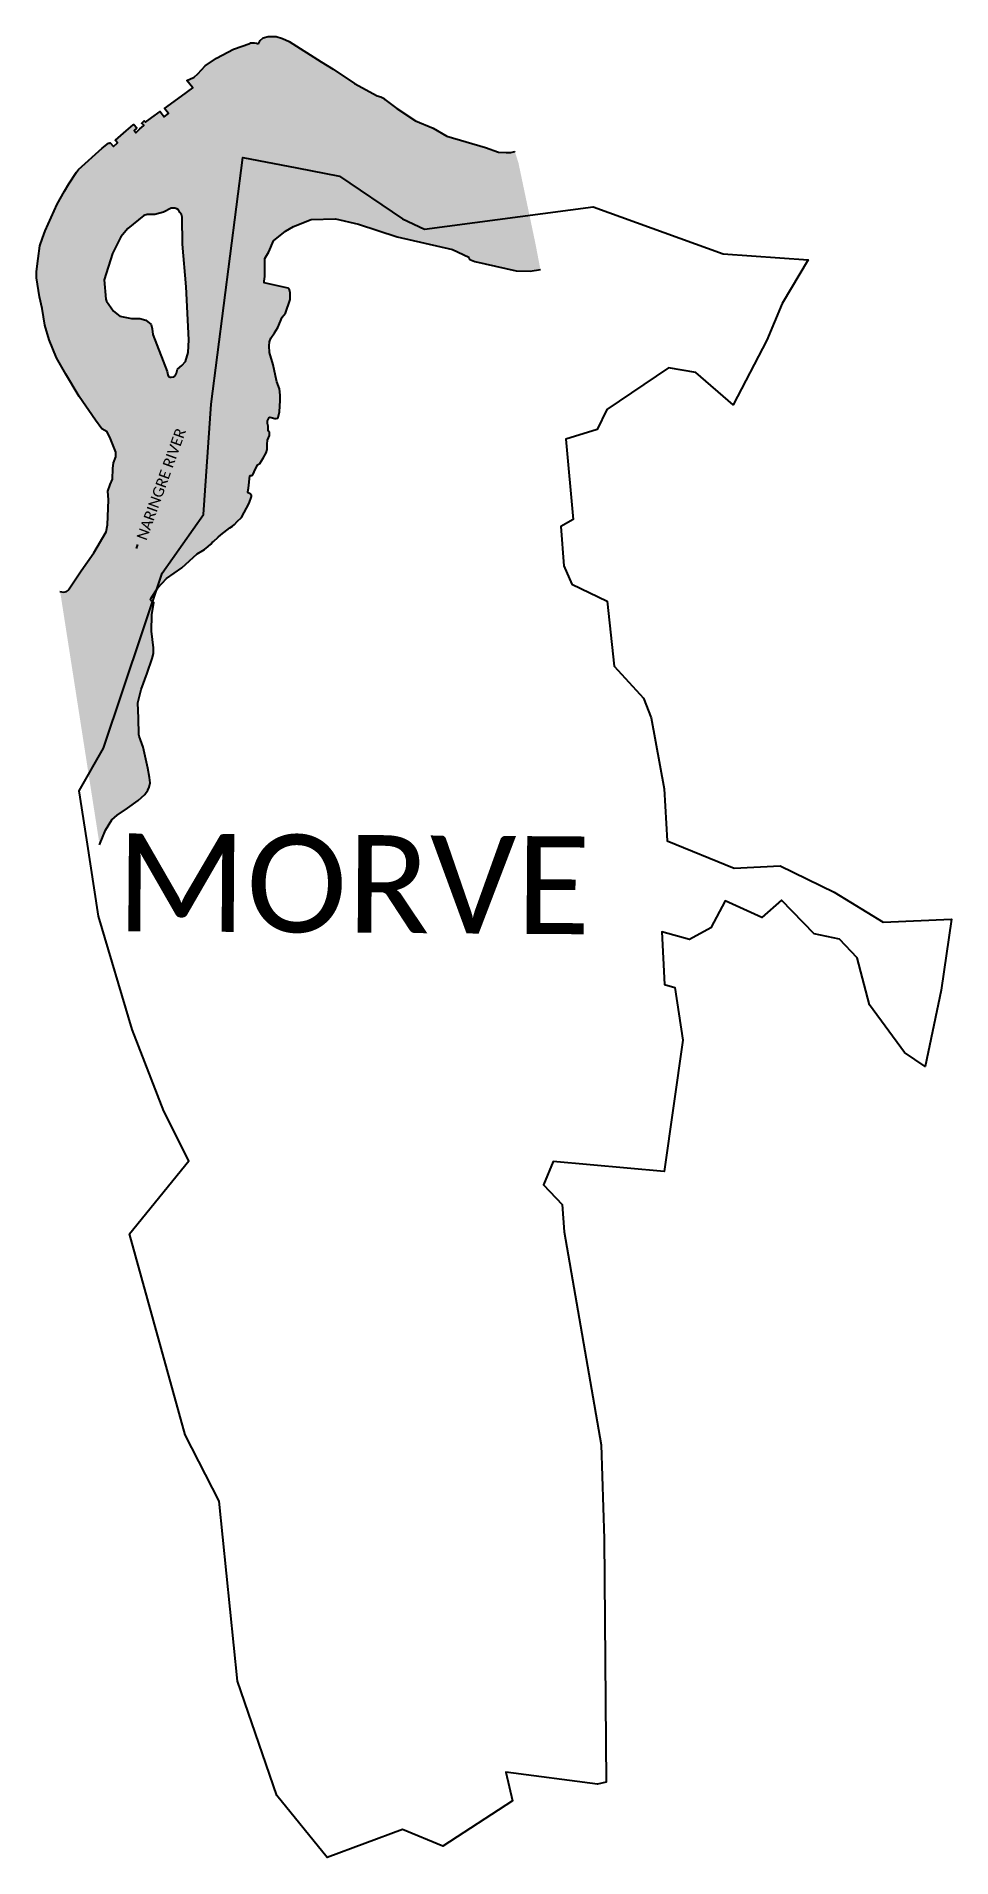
# Model space of a CAD drawing. Header units: metres. Extents: x 330140 to 331830, y 1798006 to 1801366.
import ezdxf

# ---------------------------------------------------------------- set-up
doc = ezdxf.new("R2010")
doc.units = ezdxf.units.M
doc.header["$MEASUREMENT"] = 0
for name, color, linetype in [('ARROW', 7, 'Continuous'), ('RIVER', 4, 'Continuous'), ('RIVER TEXT', 7, 'Continuous'), ('village', 3, 'Continuous'), ('VILLAGE NAME', 250, 'Continuous')]:
    doc.layers.add(name, color=color, linetype=linetype)
doc.styles.get("Standard").update_dxf_attribs({"font": 'simplex.shx'})
doc.dimstyles.get("Standard").update_dxf_attribs({"dimtxt": 0.18, "dimasz": 0.18, "dimexe": 0.18, "dimexo": 0.0625, "dimgap": 0.09, "dimtad": 0, "dimtih": 1, "dimtoh": 1, "dimdec": 4, "dimzin": 0, "dimdsep": 46, "dimtxsty": 'Standard', "dimcen": 0.09, "dimadec": 0, "dimazin": 0, "dimtfac": 1, "dimtdec": 4, "dimtofl": 0, "dimtmove": 0, "dimatfit": 3, "dimfxl": 1, "dimtolj": 1, "dimtzin": 0, "dimarcsym": 0})

msp = doc.modelspace()

# ---------------------------------------------------------------- hatches: boundary and pattern name
at = {"layer": 'RIVER'}
h = msp.add_hatch(dxfattribs=at)
h.set_pattern_fill('DASH', color=256, scale=40)
h.paths.add_polyline_path([(330562.1, 1800923.5), (330562.3, 1800956.5), (330569.3, 1800968.9), (330578.2, 1800989.4), (330600.1, 1801007.2), (330615, 1801015.7), (330647.5, 1801028.4), (330692.4, 1801029.9), (330735.1, 1801019.9), (330806.4, 1800996.5), (330908.5, 1800973.2), (330938.7, 1800959.2), (330939.6, 1800955.8), (330940.6, 1800954.6), (330943.5, 1800953.3), (330950.1, 1800951.3), (331026.3, 1800933.7), (331052.2, 1800933), (331070.9, 1800936.3), (331061.9, 1800983.6), (331030.3, 1801133.5), (331023.8, 1801153.8), (331016.5, 1801152), (331007.5, 1801152), (330993.7, 1801153.1), (330969.8, 1801161.3), (330898.2, 1801182.6), (330872.7, 1801197), (330840.3, 1801210.6), (330805.9, 1801233.7), (330783.9, 1801250.1), (330782.3, 1801251.6), (330776.5, 1801254.7), (330769.4, 1801256.7), (330727.5, 1801279.7), (330688, 1801306.3), (330666, 1801319.6), (330606.9, 1801356.8), (330594.4, 1801362.3), (330582.7, 1801366.4), (330568, 1801366.4), (330558.7, 1801363.6), (330553.6, 1801358.8), (330552.4, 1801356.5), (330550.7, 1801354.1), (330548.7, 1801353), (330546.4, 1801353.8), (330543, 1801354.6), (330540.5, 1801354.8), (330538.4, 1801354.8), (330535.9, 1801354.4), (330534.4, 1801353.3), (330504.3, 1801343.2), (330472.9, 1801326), (330452.1, 1801311.9), (330438.3, 1801297.4), (330431.4, 1801291.3), (330428.9, 1801290.1), (330418.9, 1801286), (330418.3, 1801285.5), (330418, 1801284.8), (330429, 1801271.5), (330408.3, 1801256.1), (330376.8, 1801233.6), (330383.9, 1801224.2), (330376.2, 1801218.2), (330368.8, 1801227.6), (330353.6, 1801216.8), (330341.7, 1801207.9), (330339.3, 1801210.6), (330334.8, 1801206.5), (330334.9, 1801206), (330335.9, 1801205.1), (330338.9, 1801202.2), (330331.3, 1801195.8), (330324.1, 1801188.7), (330323, 1801189.1), (330322.1, 1801190.3), (330320.5, 1801192.1), (330320.5, 1801192.8), (330321.3, 1801193.7), (330322.8, 1801194.8), (330324.1, 1801196.1), (330325.5, 1801197.5), (330325.5, 1801197.7), (330325.4, 1801197.9), (330325.1, 1801198.3), (330320.8, 1801203.2), (330320.2, 1801203.7), (330319.6, 1801203.7), (330318.9, 1801203.3), (330306.1, 1801191.9), (330286.4, 1801174.9), (330286.3, 1801174.4), (330287.1, 1801173.5), (330290, 1801170.3), (330282.6, 1801163.3), (330276.4, 1801170.2), (330275.8, 1801170.2), (330274.4, 1801169.6), (330273.1, 1801169.6), (330261.4, 1801160.3), (330217.8, 1801121), (330214.1, 1801115.8), (330200, 1801094.1), (330191.9, 1801080.7), (330178.7, 1801056.8), (330156.5, 1801007.6), (330151.3, 1800994.4), (330146.6, 1800979.7), (330143.2, 1800956.9), (330140.1, 1800932.4), (330140.1, 1800920.7), (330145.6, 1800885.9), (330150.8, 1800864.5), (330155.8, 1800833.9), (330164, 1800806.4), (330177.4, 1800773.2), (330194.7, 1800743.1), (330219, 1800702.1), (330249.3, 1800658.2), (330261.1, 1800642.3), (330270.7, 1800636.7), (330276.7, 1800623.6), (330286.6, 1800599.2), (330286.6, 1800590.6), (330282.8, 1800579.6), (330281.5, 1800569.2), (330280.7, 1800549.2), (330276.5, 1800539.6), (330272.3, 1800527.2), (330273.2, 1800511), (330271.3, 1800465.1), (330269.2, 1800452), (330246.4, 1800413.3), (330222.7, 1800380.4), (330200.5, 1800347), (330198.8, 1800344.7), (330197.4, 1800343.2), (330195.7, 1800342.1), (330193.2, 1800341.3), (330190.6, 1800341), (330184, 1800341.9), (330256.8, 1799874.9), (330267.8, 1799901.8), (330279.3, 1799920.9), (330289.6, 1799929.2), (330308.5, 1799942.2), (330327.9, 1799956.6), (330340.3, 1799967.4), (330346.1, 1799975.7), (330348.6, 1799981), (330350.5, 1799989.3), (330349, 1799998.6), (330346.2, 1800016.3), (330337.6, 1800055), (330329.7, 1800075.2), (330329.3, 1800078.4), (330328.9, 1800108.1), (330327.3, 1800136.7), (330333.7, 1800161.4), (330344.6, 1800191.2), (330353.7, 1800218.7), (330356.7, 1800228), (330356.7, 1800238.1), (330352.7, 1800269.1), (330353.6, 1800298.8), (330357.3, 1800321.7), (330352.2, 1800325.4), (330350.6, 1800326.8), (330352.7, 1800331.1), (330364.7, 1800348.9), (330380.6, 1800366.1), (330408.7, 1800385.5), (330437.2, 1800411.7), (330447.2, 1800417.8), (330450.5, 1800419.9), (330457.5, 1800425.2), (330462, 1800429.7), (330464.8, 1800432.4), (330467.2, 1800434.2), (330475.7, 1800442.3), (330480.6, 1800446.6), (330497.1, 1800459.8), (330502, 1800462.5), (330506.1, 1800465.9), (330510.9, 1800471.3), (330518.9, 1800478.5), (330533.3, 1800505.1), (330537.5, 1800517.6), (330537.3, 1800519.5), (330535, 1800522.5), (330533.4, 1800523), (330531.4, 1800524.5), (330530.8, 1800525.9), (330531.9, 1800533.1), (330534.3, 1800556), (330536, 1800556), (330538, 1800555.9), (330538.4, 1800556.1), (330539.8, 1800557.7), (330542.6, 1800562.7), (330548.5, 1800575.8), (330552.5, 1800578.4), (330558.7, 1800588.2), (330564.4, 1800598.1), (330566.6, 1800604.4), (330566.1, 1800614), (330567.2, 1800621.4), (330570.4, 1800629.7), (330570.4, 1800635.5), (330568.7, 1800638.1), (330568.4, 1800639.4), (330568.4, 1800644.9), (330568, 1800647.2), (330566.7, 1800652), (330566.7, 1800655.1), (330567.2, 1800657.1), (330570, 1800663.4), (330571.1, 1800663.6), (330573.6, 1800663.2), (330580.5, 1800661.2), (330582.9, 1800661.2), (330585.9, 1800661.8), (330586.9, 1800663.3), (330589, 1800673.9), (330590.6, 1800694.6), (330590.6, 1800704.5), (330589.2, 1800716), (330584.4, 1800729.1), (330581.6, 1800739.9), (330577.4, 1800760.7), (330570.9, 1800783.4), (330570, 1800795.7), (330570.8, 1800803), (330573.2, 1800809.3), (330580.1, 1800819.2), (330586.1, 1800829.3), (330593.9, 1800848.1), (330600.3, 1800855.9), (330609, 1800881.1), (330609, 1800893), (330607.4, 1800898.7), (330605.2, 1800901.7), (330560.7, 1800911.6), (330560.6, 1800914.8)])
h.paths.add_polyline_path([(330416.8, 1800904.5), (330421.7, 1800806.5), (330420.2, 1800783.4), (330415.5, 1800766.6), (330409, 1800759.3), (330400.5, 1800752.7), (330399.1, 1800744.8), (330396.6, 1800740.3), (330394.7, 1800738.9), (330393.3, 1800738.1), (330389.1, 1800737.7), (330387.2, 1800737.7), (330384.4, 1800739.1), (330382.9, 1800741.8), (330381.6, 1800748.2), (330355.1, 1800816.5), (330354.1, 1800826.7), (330351.9, 1800835), (330342.2, 1800842.7), (330331.1, 1800846.2), (330315.6, 1800846.2), (330294.4, 1800850), (330282.8, 1800859.2), (330269.9, 1800877.9), (330268.3, 1800881.8), (330265.1, 1800917.1), (330280.9, 1800965.9), (330296.1, 1800996.9), (330309, 1801012.2), (330338.5, 1801036.1), (330344.4, 1801037.9), (330359, 1801037.9), (330375, 1801042.2), (330389.2, 1801049.4), (330395.9, 1801049.4), (330399.3, 1801048.5), (330402.7, 1801046.4), (330405.1, 1801041.6), (330407.8, 1801037.6), (330409.3, 1801032.8), (330409.9, 1800983.1)], flags=16)
h.paths.add_polyline_path([(330354.6, 1800426.4), (330432.4, 1800641.6), (330386.8, 1800658.1), (330309, 1800442.8)], flags=24)

# ---------------------------------------------------------------- linework, layer by layer
for points in [[(330183.5, 1800342), (330190.6, 1800341), (330193.2, 1800341.3), (330195.7, 1800342.1), (330197.4, 1800343.2), (330198.8, 1800344.7), (330200.5, 1800347), (330222.7, 1800380.4), (330246.4, 1800413.3), (330269.2, 1800452), (330271.3, 1800465.1), (330273.2, 1800511), (330272.3, 1800527.2), (330276.5, 1800539.6), (330280.7, 1800549.2), (330281.5, 1800569.2), (330282.8, 1800579.6), (330286.6, 1800590.6), (330286.6, 1800599.2), (330276.7, 1800623.6), (330270.7, 1800636.7), (330261.1, 1800642.3), (330249.3, 1800658.2), (330219, 1800702.1), (330194.7, 1800743.1), (330177.4, 1800773.2), (330164, 1800806.4), (330155.8, 1800833.9), (330150.8, 1800864.5), (330145.6, 1800885.9), (330140.1, 1800920.7), (330140.1, 1800932.4), (330143.2, 1800956.9), (330146.6, 1800979.7), (330151.3, 1800994.4), (330156.5, 1801007.6), (330178.7, 1801056.8), (330191.9, 1801080.7), (330200, 1801094.1), (330214.1, 1801115.8), (330217.8, 1801121), (330261.4, 1801160.3), (330273.1, 1801169.6), (330274.4, 1801169.6), (330275.8, 1801170.2), (330276.4, 1801170.2), (330282.6, 1801163.3), (330290, 1801170.3), (330287.1, 1801173.5), (330286.3, 1801174.4), (330286.4, 1801174.9), (330306.1, 1801191.9), (330318.9, 1801203.3), (330319.6, 1801203.7), (330320.2, 1801203.7), (330320.8, 1801203.2), (330325.1, 1801198.3), (330325.4, 1801197.9), (330325.5, 1801197.7), (330325.5, 1801197.5), (330324.1, 1801196.1), (330322.8, 1801194.8), (330321.3, 1801193.7), (330320.5, 1801192.8), (330320.5, 1801192.4), (330321.2, 1801191.3), (330322.1, 1801190.3), (330323, 1801189.1), (330323.7, 1801188.9), (330324.5, 1801189.2), (330331.3, 1801195.8), (330338.4, 1801201.9), (330338.4, 1801202.7), (330336, 1801205), (330335.6, 1801205.4), (330334.9, 1801206), (330334.8, 1801206.5), (330339.3, 1801210.6), (330340.1, 1801209.7), (330341.7, 1801207.9), (330353.6, 1801216.8), (330368.8, 1801227.6), (330376.2, 1801218.2), (330383.9, 1801224.2), (330376.8, 1801233.6), (330408.3, 1801256.1), (330429, 1801271.5), (330418, 1801284.8), (330418.3, 1801285.5), (330418.9, 1801286), (330428.9, 1801290.1), (330431.4, 1801291.3), (330438.3, 1801297.4), (330452.1, 1801311.9), (330472.9, 1801326), (330504.3, 1801343.2), (330534.4, 1801353.3), (330535.9, 1801354.4), (330538.4, 1801354.8), (330540.5, 1801354.8), (330543, 1801354.6), (330546.4, 1801353.8), (330548.2, 1801353.2), (330549, 1801353.2), (330550.7, 1801354.1), (330552.4, 1801356.5), (330553.6, 1801358.8), (330558.7, 1801363.6), (330568, 1801366.4), (330582.7, 1801366.4), (330594.4, 1801362.3), (330606.9, 1801356.8), (330666, 1801319.6), (330666, 1801319.6), (330688, 1801306.3), (330688, 1801306.3), (330688, 1801306.3), (330688, 1801306.3)], [(330688, 1801306.3), (330688, 1801306.3), (330688, 1801306.3), (330688, 1801306.3), (330727.5, 1801279.7), (330769.4, 1801256.7), (330776.5, 1801254.7), (330782.3, 1801251.6), (330783.9, 1801250.1), (330805.9, 1801233.7), (330840.3, 1801210.6), (330872.7, 1801197), (330898.2, 1801182.6), (330969.8, 1801161.3), (330993.7, 1801153.1), (331007.5, 1801152), (331016.5, 1801152), (331023.8, 1801153.8), (331023.8, 1801153.8)], [(330256.6, 1799874.4), (330267.8, 1799901.8), (330279.3, 1799920.9), (330289.6, 1799929.2), (330308.5, 1799942.2), (330327.9, 1799956.6), (330340.3, 1799967.4), (330346.1, 1799975.7), (330348.6, 1799981), (330350.5, 1799989.3), (330349, 1799998.6), (330346.2, 1800016.3), (330337.6, 1800055), (330329.7, 1800075.2), (330329.3, 1800078.4), (330329.3, 1800078.4), (330328.9, 1800108.1), (330327.3, 1800136.7), (330333.7, 1800161.4), (330344.6, 1800191.2), (330353.7, 1800218.7), (330356.7, 1800228), (330356.7, 1800238.1), (330352.7, 1800269.1), (330353.6, 1800298.8), (330357.3, 1800321.7), (330352.2, 1800325.4), (330350.6, 1800326.8), (330352.7, 1800331.1), (330364.7, 1800348.9), (330380.6, 1800366.1), (330408.7, 1800385.5), (330437.2, 1800411.7), (330447.2, 1800417.8), (330450.5, 1800419.9), (330457.5, 1800425.2), (330462, 1800429.7), (330464.8, 1800432.4), (330467.2, 1800434.2), (330475.7, 1800442.3), (330480.6, 1800446.6), (330497.1, 1800459.8), (330502, 1800462.5), (330506.1, 1800465.9), (330510.9, 1800471.3), (330518.9, 1800478.5), (330533.3, 1800505.1), (330537.5, 1800517.6), (330537.3, 1800519.5), (330535, 1800522.5), (330533.4, 1800523), (330531.4, 1800524.5), (330530.8, 1800525.9), (330531.9, 1800533.1), (330534.3, 1800555.3), (330534.7, 1800555.9), (330534.9, 1800556), (330536, 1800556), (330538, 1800555.9), (330538.4, 1800556.1), (330539.8, 1800557.7), (330542.6, 1800562.7), (330548.5, 1800575.8), (330552.5, 1800578.4), (330558.7, 1800588.2), (330564.4, 1800598.1), (330566.6, 1800604.4), (330566.1, 1800614), (330567.2, 1800621.4), (330570.4, 1800629.7), (330570.4, 1800635.5), (330568.7, 1800638.1), (330568.4, 1800639.4), (330568.4, 1800644.9), (330568, 1800647.2), (330566.7, 1800652), (330566.7, 1800655.1), (330567.2, 1800657.1), (330569.8, 1800663.1), (330570.2, 1800663.4), (330571.1, 1800663.6), (330573.6, 1800663.2), (330580.5, 1800661.2), (330582.9, 1800661.2), (330585.9, 1800661.8), (330586.9, 1800663.3), (330589, 1800673.9), (330590.6, 1800694.6), (330590.6, 1800704.5), (330589.2, 1800716), (330584.4, 1800729.1), (330581.6, 1800739.9), (330577.4, 1800760.7), (330570.9, 1800783.4), (330570, 1800795.7), (330570.8, 1800803), (330573.2, 1800809.3), (330580.1, 1800819.2), (330586.1, 1800829.3), (330593.9, 1800848.1), (330600.3, 1800855.9), (330609, 1800881.1), (330609, 1800893), (330607.4, 1800898.7), (330605.2, 1800901.7), (330560.7, 1800911.6), (330560.6, 1800914.8), (330562.1, 1800923.5), (330562.3, 1800956.5), (330569.3, 1800968.9), (330578.2, 1800989.4), (330600.1, 1801007.2), (330615, 1801015.7), (330647.5, 1801028.4), (330692.4, 1801029.9), (330735.1, 1801019.9), (330806.4, 1800996.5), (330908.5, 1800973.2), (330938.7, 1800959.2), (330939.6, 1800955.8), (330940.6, 1800954.6), (330943.5, 1800953.3), (330950.1, 1800951.3), (331026.3, 1800933.7), (331052.2, 1800933), (331070.9, 1800936.3)]]:
    msp.add_lwpolyline(points, dxfattribs=at)
msp.add_lwpolyline([(330355.1, 1800816.5), (330381.6, 1800748.2), (330382.9, 1800741.8), (330384.4, 1800739.1), (330387.2, 1800737.7), (330389.1, 1800737.7), (330393.3, 1800738.1), (330394.7, 1800738.9), (330396.6, 1800740.3), (330399.1, 1800744.8), (330400.5, 1800752.7), (330409, 1800759.3), (330415.5, 1800766.6), (330420.2, 1800783.4), (330421.7, 1800806.5), (330416.8, 1800904.5), (330409.9, 1800983.1), (330409.3, 1801032.8), (330407.8, 1801037.6), (330405.1, 1801041.6), (330402.7, 1801046.4), (330399.3, 1801048.5), (330395.9, 1801049.4), (330389.2, 1801049.4), (330375, 1801042.2), (330359, 1801037.9), (330344.4, 1801037.9), (330338.5, 1801036.1), (330309, 1801012.2), (330296.1, 1800996.9), (330280.9, 1800965.9), (330265.1, 1800917.1), (330268.3, 1800881.8), (330269.9, 1800877.9), (330282.8, 1800859.2), (330294.4, 1800850), (330315.6, 1800846.2), (330331.1, 1800846.2), (330342.2, 1800842.7), (330351.9, 1800835), (330354.1, 1800826.7)], close=True, dxfattribs=at)
at = {"layer": 'village', "color": 3, "true_color": 0x00ff00}
msp.add_polyline3d([(331114, 1800389.5, 0), (331129.1, 1800355.8, 0), (331194.2, 1800324.5, 0), (331207, 1800204.5, 0), (331261.2, 1800145.2, 0), (331275.3, 1800108.9, 0), (331299.6, 1799977.9, 0), (331305, 1799881.8, 0), (331428.9, 1799831.3, 0), (331513.9, 1799835.9, 0), (331613.3, 1799787.3, 0), (331704.1, 1799732.1, 0), (331830.4, 1799737.3, 0), (331810.8, 1799606.3, 0), (331781.4, 1799465.5, 0), (331743.3, 1799491.7, 0), (331678.6, 1799579.1, 0), (331656.2, 1799666.3, 0), (331623.4, 1799700.5, 0), (331576.6, 1799710.7, 0), (331516.1, 1799772.5, 0), (331480, 1799740.3, 0), (331411.9, 1799771.2, 0), (331385.4, 1799721.3, 0), (331346.3, 1799699.8, 0), (331295.1, 1799714.4, 0), (331299.9, 1799616.9, 0), (331319.4, 1799611.6, 0), (331334, 1799514.2, 0), (331299.7, 1799272.1, 0), (331094.5, 1799290, 0), (331076.7, 1799247, 0), (331111, 1799210.8, 0), (331114.6, 1799160.7, 0), (331182.9, 1798767.3, 0), (331188.8, 1798594.2, 0), (331192.7, 1798144.9, 0), (331176.7, 1798141.1, 0), (331007, 1798163.7, 0), (331019.3, 1798110.2, 0), (330890.9, 1798026.7, 0), (330816.3, 1798057.4, 0), (330677.2, 1798005.8, 0), (330584.2, 1798120.5, 0), (330511.5, 1798331.1, 0), (330477.9, 1798663.3, 0), (330414.7, 1798786.2, 0), (330312, 1799156.6, 0), (330421.5, 1799291.5, 0), (330375.5, 1799383.2, 0), (330317.1, 1799533.7, 0), (330254.6, 1799743, 0), (330233.1, 1799884, 0), (330219.4, 1799974.4, 0), (330264.3, 1800052.8, 0), (330372.3, 1800376.1, 0), (330449, 1800484, 0), (330462.6, 1800687.7, 0), (330521.6, 1801143, 0), (330621.4, 1801123.9, 0), (330700, 1801108.8, 0), (330816.1, 1801030, 0), (330856.6, 1801010.9, 0), (331168.7, 1801052.2, 0), (331408.6, 1800965.1, 0), (331565.2, 1800954.3, 0), (331517.2, 1800873.6, 0), (331489.4, 1800805.9, 0), (331426.7, 1800686.4, 0), (331358.2, 1800746.3, 0), (331307.6, 1800755, 0), (331193.6, 1800677.7, 0), (331175.5, 1800641, 0), (331118, 1800623.3, 0), (331131.5, 1800475, 0), (331108.5, 1800462.3, 0)], close=True, dxfattribs=at)
msp.add_polyline3d([(331114, 1800389.5, 0), (331129.1, 1800355.8, 0), (331194.2, 1800324.5, 0), (331207, 1800204.5, 0), (331261.2, 1800145.2, 0), (331275.3, 1800108.9, 0), (331299.6, 1799977.9, 0), (331305, 1799881.8, 0), (331428.9, 1799831.3, 0), (331513.9, 1799835.9, 0), (331613.3, 1799787.3, 0), (331704.1, 1799732.1, 0), (331830.4, 1799737.3, 0), (331810.8, 1799606.3, 0), (331781.4, 1799465.5, 0), (331743.3, 1799491.7, 0), (331678.6, 1799579.1, 0), (331656.2, 1799666.3, 0), (331623.4, 1799700.5, 0), (331576.6, 1799710.7, 0), (331516.1, 1799772.5, 0), (331480, 1799740.3, 0), (331411.9, 1799771.2, 0), (331385.4, 1799721.3, 0), (331346.3, 1799699.8, 0), (331295.1, 1799714.4, 0), (331299.9, 1799616.9, 0), (331319.4, 1799611.6, 0), (331334, 1799514.2, 0), (331299.7, 1799272.1, 0), (331094.5, 1799290, 0), (331076.7, 1799247, 0), (331111, 1799210.8, 0), (331114.6, 1799160.7, 0), (331182.9, 1798767.3, 0), (331188.8, 1798594.2, 0), (331192.7, 1798144.9, 0), (331176.7, 1798141.1, 0), (331007, 1798163.7, 0), (331019.3, 1798110.2, 0), (330890.9, 1798026.7, 0), (330816.3, 1798057.4, 0), (330677.2, 1798005.8, 0), (330584.2, 1798120.5, 0), (330511.5, 1798331.1, 0), (330477.9, 1798663.3, 0), (330414.7, 1798786.2, 0), (330312, 1799156.6, 0), (330421.5, 1799291.5, 0), (330375.5, 1799383.2, 0), (330317.1, 1799533.7, 0), (330254.6, 1799743, 0), (330233.1, 1799884, 0), (330219.4, 1799974.4, 0), (330264.3, 1800052.8, 0), (330372.3, 1800376.1, 0), (330449, 1800484, 0), (330462.6, 1800687.7, 0), (330521.6, 1801143, 0), (330621.4, 1801123.9, 0), (330700, 1801108.8, 0), (330816.1, 1801030, 0), (330856.6, 1801010.9, 0), (331168.7, 1801052.2, 0), (331408.6, 1800965.1, 0), (331565.2, 1800954.3, 0), (331517.2, 1800873.6, 0), (331489.4, 1800805.9, 0), (331426.7, 1800686.4, 0), (331358.2, 1800746.3, 0), (331307.6, 1800755, 0), (331193.6, 1800677.7, 0), (331175.5, 1800641, 0), (331118, 1800623.3, 0), (331131.5, 1800475, 0), (331108.5, 1800462.3, 0)], close=True, dxfattribs=at)

# ---------------------------------------------------------------- texts
at = {"layer": 'RIVER TEXT', "insert": (330312.1, 1800407.7), "char_height": 20, "attachment_point": 1, "rotation": 70.1378}
msp.add_mtext_dynamic_manual_height_columns('\\pxqc;{\\fCalibri|b0|i0|c0|p34;NARINGRE RIVER} ', width=289.007, gutter_width=1, heights=[0], dxfattribs=at)
at = {"layer": 'VILLAGE NAME', "insert": (330288.2, 1799895.8), "char_height": 180.345, "attachment_point": 1, "rotation": 359.6139}
msp.add_mtext_dynamic_manual_height_columns('{\\fCalibri|b0|i0|c0|p34;MORVE}', width=1779.605, gutter_width=901.7, heights=[0], dxfattribs=at)

# ---------------------------------------------------------------- leaders
at = {"layer": 'ARROW'}
msp.add_leader([(330325.2, 1800421.7), (330327.4, 1800429)], dimstyle='Standard', override={"dimasz": 3, "dimgap": 0.09, "dimtad": 0}, dxfattribs=at)

doc.saveas('drawing.dxf')
